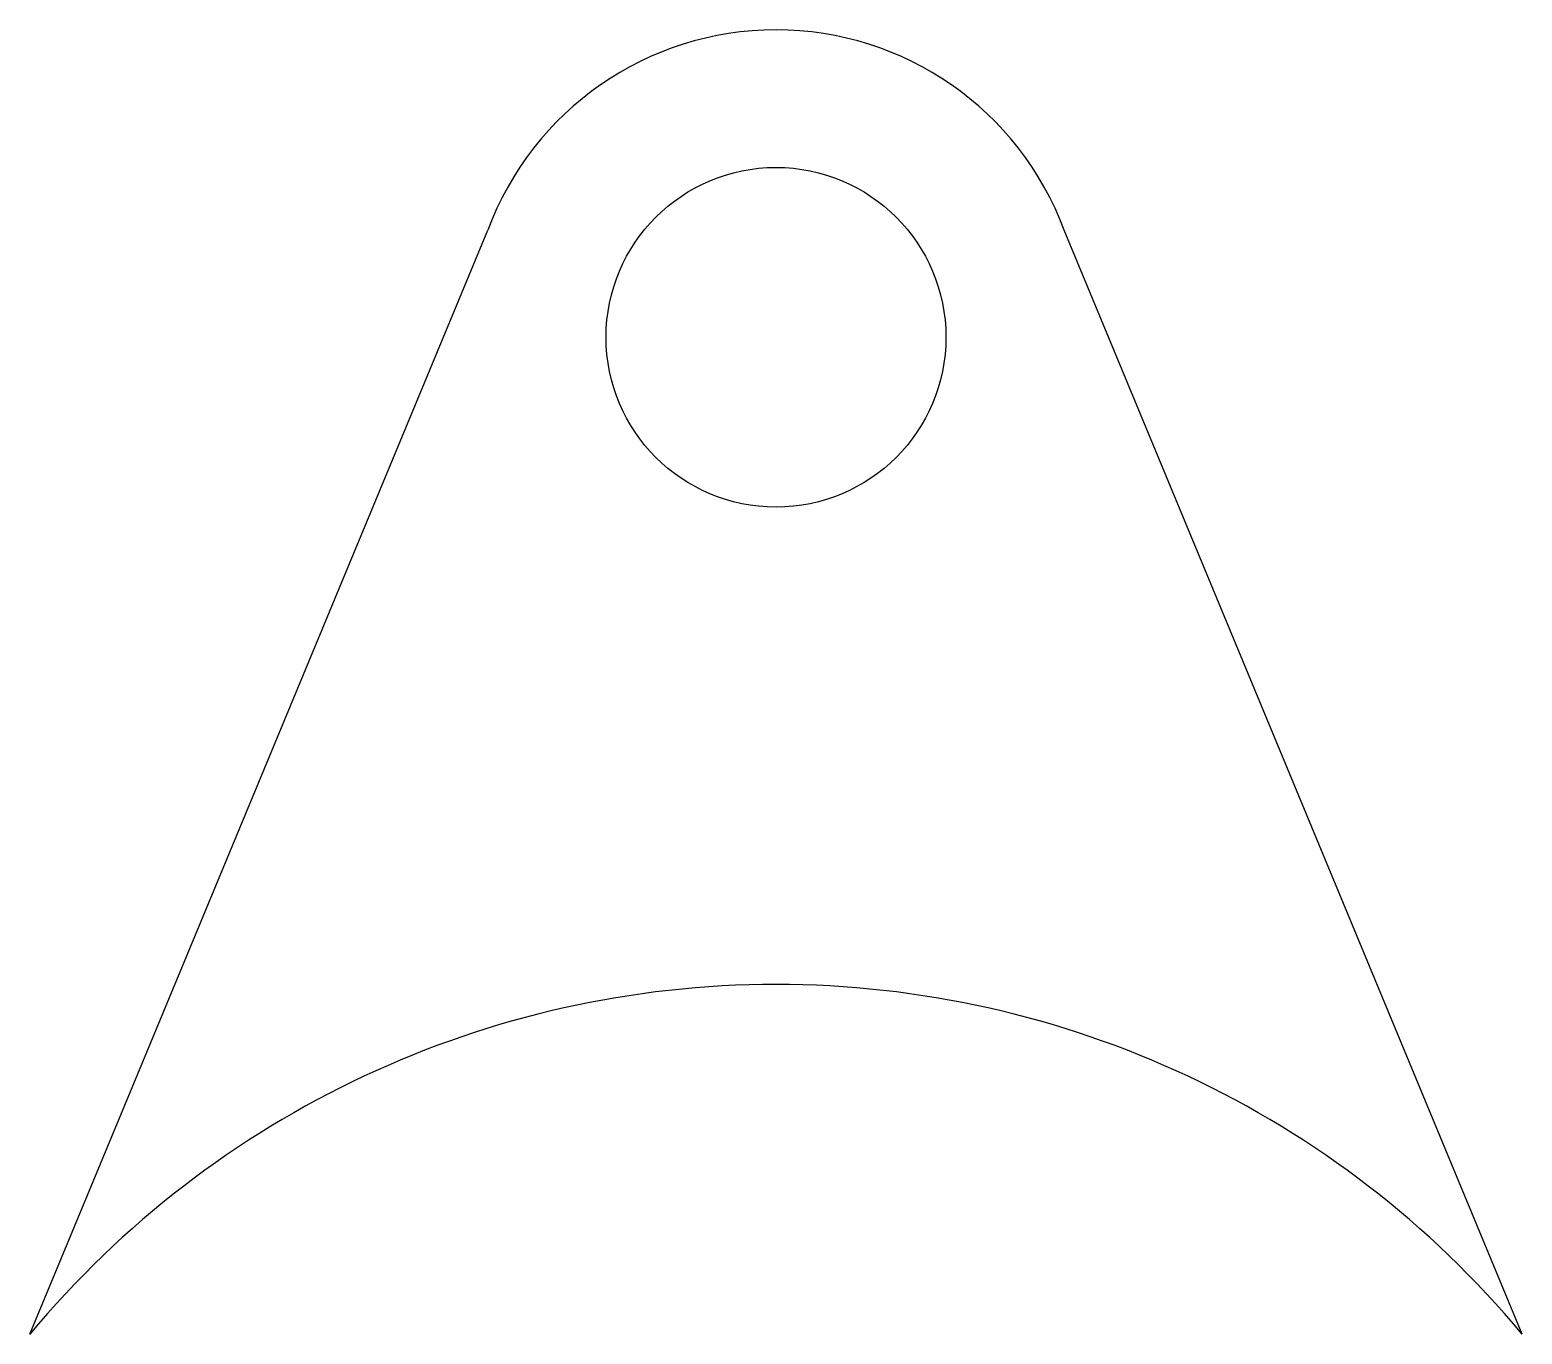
# Model space of a CAD drawing. Header units: millimetres. Extents: x -9.2 to 9.2, y 7.7 to 23.8.
import ezdxf

# ---------------------------------------------------------------- set-up
doc = ezdxf.new("R2010")
doc.units = ezdxf.units.MM
doc.layers.get('0').update_dxf_attribs({"linetype": 'CONTINUOUS'})

msp = doc.modelspace()

# ---------------------------------------------------------------- linework, layer by layer
at = {"color": 7, "linetype": 'CONTINUOUS', "lineweight": 25}
for p, q in [((-9.222, 7.678), (-3.562, 21.323)), ((9.222, 7.678), (3.562, 21.323))]:
    msp.add_line(p, q, dxfattribs=at)
msp.add_circle((0, 20), 2.1, dxfattribs=at)
for centre, radius, start, end in [((0, 20), 3.8, 20.37, 159.63), ((0, 0), 12, 39.779, 140.221)]:
    msp.add_arc(centre, radius, start, end, dxfattribs=at)

doc.saveas('drawing.dxf')
